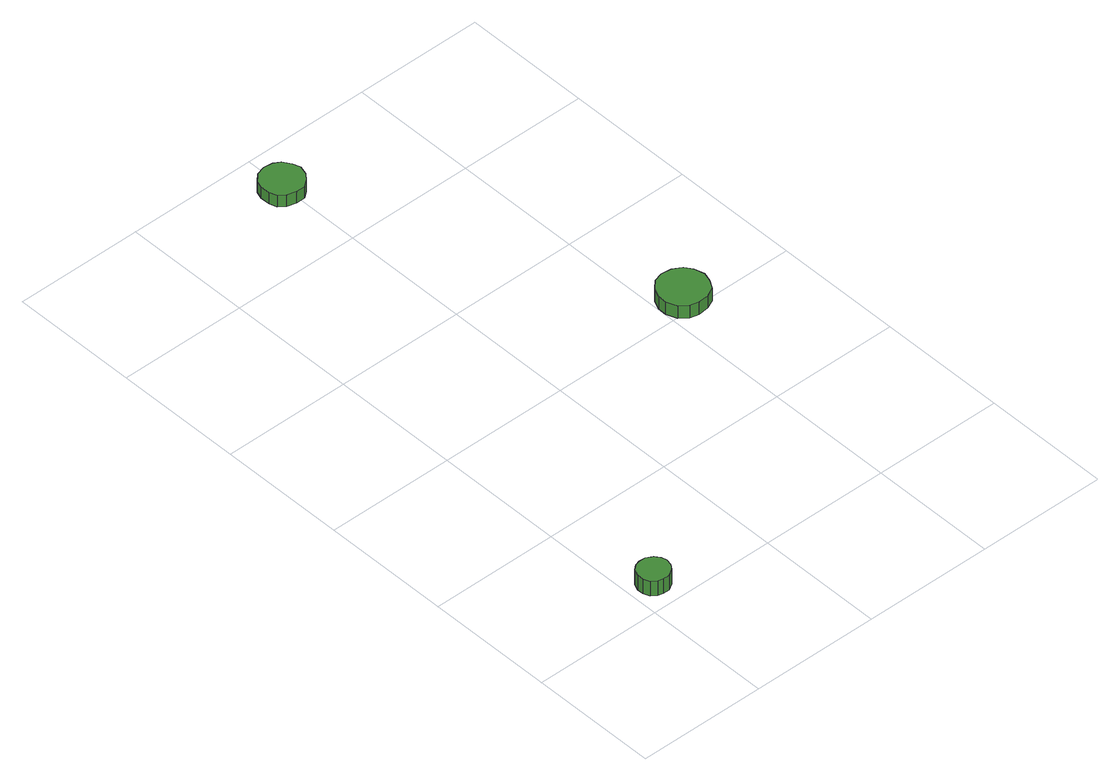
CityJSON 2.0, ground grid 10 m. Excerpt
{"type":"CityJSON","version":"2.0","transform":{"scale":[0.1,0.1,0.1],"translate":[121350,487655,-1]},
"CityObjects":{
"tree1":{"type":"SolitaryVegetationObject","attributes":{"function":"something"},"geometry":[{"type":"MultiSurface","lod":"1","boundaries":[[[0,1,2,3,4,5,6,7,8,9,10,11,12,13,14]],[[15,16,17,18,19,20,21,22,23,24,25,26,27,28,29]],[[0,29,28,1]],[[1,28,27,2]],[[2,27,26,3]],[[3,26,25,4]],[[4,25,24,5]],[[5,24,23,6]],[[6,23,22,7]],[[7,22,21,8]],[[8,21,20,9]],[[9,20,19,10]],[[10,19,18,11]],[[11,18,17,12]],[[12,17,16,13]],[[13,16,15,14]],[[14,15,29,0]]]}]},
"tree2":{"type":"SolitaryVegetationObject","attributes":{"function":"something"},"geometry":[{"type":"MultiSurface","lod":"1","boundaries":[[[30,31,32,33,34,35,36,37,38,39,40,41,42,43,44]],[[45,46,47,48,49,50,51,52,53,54,55,56,57,58,59]],[[30,59,58,31]],[[31,58,57,32]],[[32,57,56,33]],[[33,56,55,34]],[[34,55,54,35]],[[35,54,53,36]],[[36,53,52,37]],[[37,52,51,38]],[[38,51,50,39]],[[39,50,49,40]],[[40,49,48,41]],[[41,48,47,42]],[[42,47,46,43]],[[43,46,45,44]],[[44,45,59,30]]]}]},
"tree3":{"type":"SolitaryVegetationObject","attributes":{"function":"something"},"geometry":[{"type":"MultiSurface","lod":"1","boundaries":[[[60,61,62,63,64,65,66,67,68,69,70,71,72,73,74]],[[75,76,77,78,79,80,81,82,83,84,85,86,87,88,89]],[[60,89,88,61]],[[61,88,87,62]],[[62,87,86,63]],[[63,86,85,64]],[[64,85,84,65]],[[65,84,83,66]],[[66,83,82,67]],[[67,82,81,68]],[[68,81,80,69]],[[69,80,79,70]],[[70,79,78,71]],[[71,78,77,72]],[[72,77,76,73]],[[73,76,75,74]],[[74,75,89,60]]]}]}
},
"vertices":[
[31,22,20],[30,26,20],[27,30,20],[22,33,20],[17,33,20],[13,32,20],[9,29,20],[7,24,20],[7,19,20],[9,14,20],[13,11,20],[17,10,20],[22,10,20],[27,13,20],[30,17,20],[30,17,7],[27,13,7],[22,10,7],[17,10,7],[13,11,7],[9,14,7],[7,19,7],[7,24,7],[9,29,7],[13,32,7],[17,33,7],[22,33,7],[27,30,7],[30,26,7],[31,22,7],
[113,464,19],[111,470,19],[107,476,19],[102,479,19],[95,480,19],[88,478,19],[83,473,19],[81,467,19],[81,460,19],[83,454,19],[88,450,19],[95,448,19],[102,448,19],[107,452,19],[111,457,19],[111,457,9],[107,452,9],[102,448,9],[95,448,9],[88,450,9],[83,454,9],[81,460,9],[81,467,9],[83,473,9],[88,478,9],[95,480,9],[102,479,9],[107,476,9],[111,470,9],[113,464,9],
[237,210,19],[235,218,19],[231,224,19],[224,228,19],[216,229,19],[209,227,19],[203,221,19],[200,214,19],[200,207,19],[203,199,19],[209,194,19],[216,192,19],[224,193,19],[231,196,19],[235,203,19],[235,203,8],[231,196,8],[224,193,8],[216,192,8],[209,194,8],[203,199,8],[200,207,8],[200,214,8],[203,221,8],[209,227,8],[216,229,8],[224,228,8],[231,224,8],[235,218,8],[237,210,8]
]}
